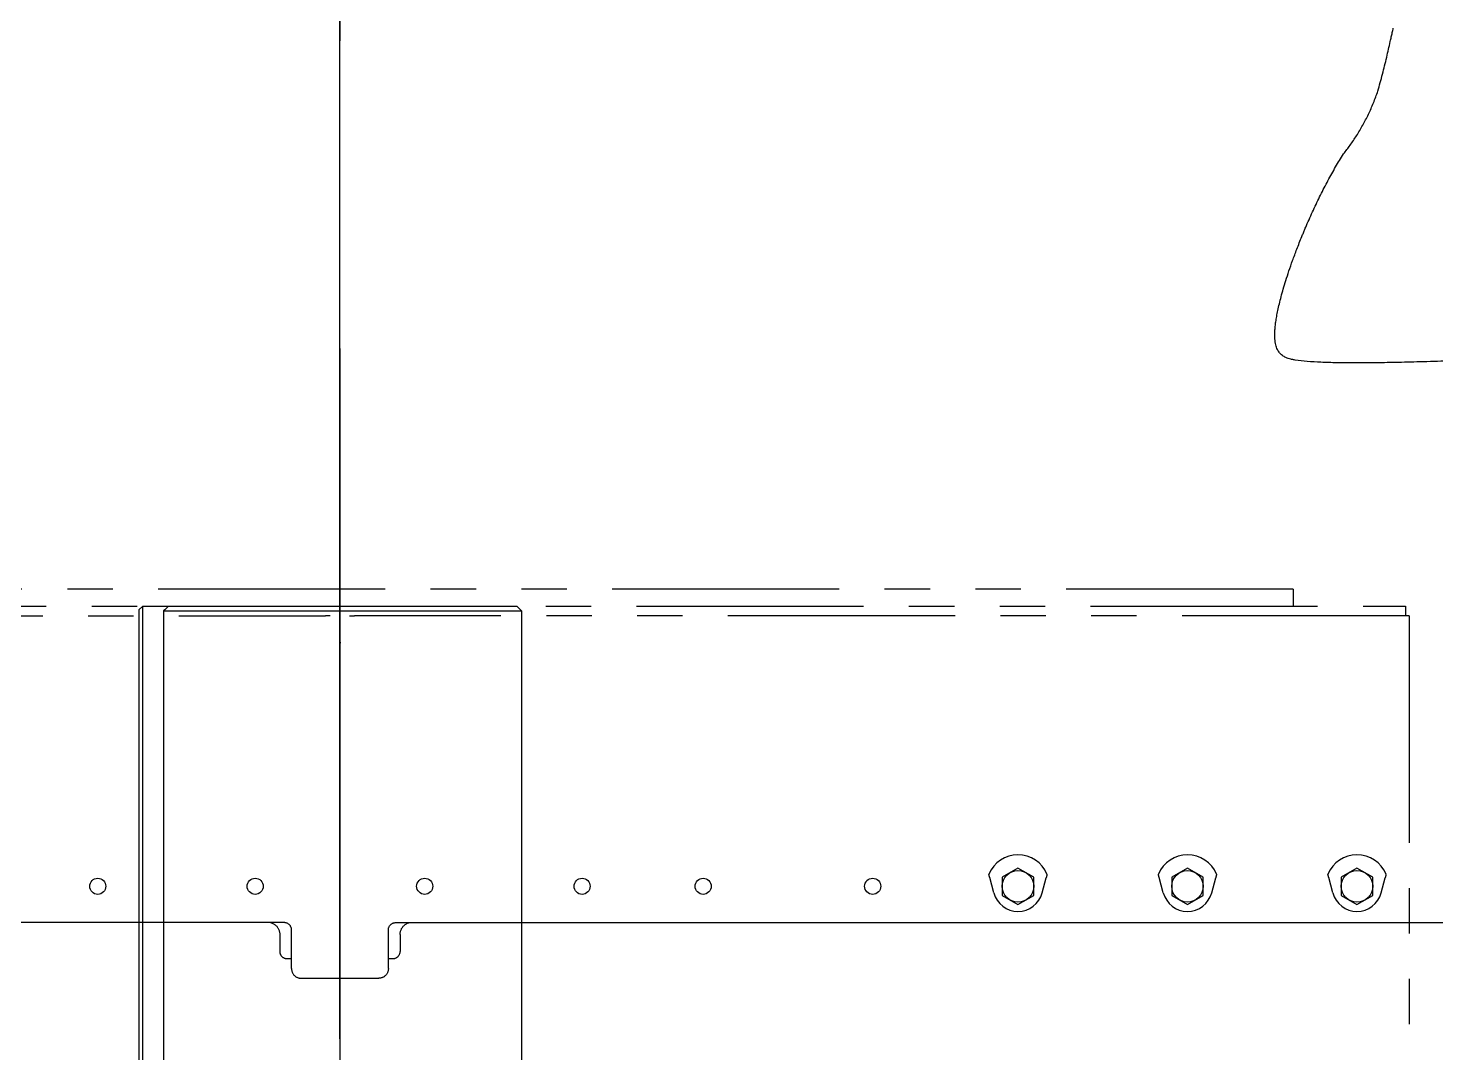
# Model space of a CAD drawing. Header units: millimetres. Extents: x 156850 to 204135, y 56350 to 74150.
# Drawn here: x 174671 to 175253, y 59748 to 60172 of the extents above; entities that cross this region are included whole.
import ezdxf

# ---------------------------------------------------------------- set-up
doc = ezdxf.new("R2010")
doc.units = ezdxf.units.MM
doc.header["$LTSCALE"] = 150
doc.linetypes.add('X-2F-PLAN$0$CENTER', pattern=[2, 1.25, -0.25, 0.25, -0.25])
doc.linetypes.add('X-2F-PLAN$0$PHANTOM2', pattern=[1.25, 0.625, -0.125, 0.125, -0.125, 0.125, -0.125])
doc.layers.add('-----33 Equipment', color=5, linetype='Continuous')

# ---------------------------------------------------------------- blocks, each defined once
blk = doc.blocks.new('X-2F-PLAN$0$A$C73FA2420')
at = {"color": 0, "linetype": 'Continuous'}
for p, q in [((47.98, 861.28), (47.98, 1426.47)), ((43.12, 863.14), (36.12, 863.14)), ((28.98, 858.28), (44.98, 858.28)), ((33.12, 860.14), (33.12, 858.28)), ((24.98, 854.28), (24.98, 822.28)), ((28.98, 818.28), (44.98, 818.28)), ((33.12, 818.28), (33.12, 816.42)), ((47.98, 815.28), (47.98, 250.08)), ((43.12, 813.42), (36.12, 813.42)), ((60.31, 568.27), (66.55, 569.95)), ((59.23, 564.77), (55.48, 558.29)), ((66.73, 564.78), (59.24, 564.78)), ((70.48, 558.29), (66.74, 564.77)), ((55.48, 558.27), (59.23, 551.79)), ((66.74, 551.79), (70.48, 558.27)), ((59.24, 551.78), (66.73, 551.78)), ((60.31, 548.28), (66.54, 546.61)), ((60.31, 498.27), (66.55, 499.95)), ((59.23, 494.77), (55.48, 488.29)), ((66.73, 494.78), (59.24, 494.78)), ((70.48, 488.29), (66.74, 494.77)), ((55.48, 488.27), (59.23, 481.79)), ((66.74, 481.79), (70.48, 488.27)), ((59.24, 481.78), (66.73, 481.78)), ((60.31, 478.28), (66.54, 476.61)), ((59.23, 424.77), (55.48, 418.29)), ((66.73, 424.78), (59.24, 424.78)), ((60.31, 428.27), (66.55, 429.95)), ((70.48, 418.29), (66.74, 424.77)), ((55.48, 418.27), (59.23, 411.79)), ((66.74, 411.79), (70.48, 418.27)), ((59.24, 411.78), (66.73, 411.78)), ((60.31, 408.28), (66.54, 406.61))]:
    blk.add_line(p, q, dxfattribs=at)
at = {"color": 0, "linetype": 'X-2F-PLAN$0$CENTER', "ltscale": 6}
blk.add_line((0, 838.28), (3617.46, 838.28), dxfattribs=at)
at = {"color": 0, "linetype": 'Continuous'}
for centre, radius in [((62.98, 938.28), 3.32), ((62.98, 873.28), 3.32), ((62.98, 803.28), 3.32), ((62.98, 738.28), 3.32), ((62.98, 688.28), 3.32), ((62.98, 618.28), 3.32), ((62.98, 558.28), 6.5), ((62.98, 488.28), 6.5), ((62.98, 418.28), 6.5)]:
    blk.add_circle(centre, radius, dxfattribs=at)
for centre, radius, start, end in [((62.98, 558.28), 13, 292.73585, 67.25024), ((62.98, 558.28), 10.35, 105, 255), ((62.98, 558.28), 7.5, 119.92643, 120.07357), ((62.98, 558.28), 7.5, 59.92643, 60.07357), ((62.98, 558.28), 7.5, 179.92643, 180.07357), ((62.98, 558.28), 7.5, 359.92643, 0.07357), ((62.98, 558.28), 7.5, 239.92643, 240.07357), ((62.98, 558.28), 7.5, 299.92643, 300.07357), ((62.98, 488.28), 13, 292.73585, 67.25024), ((62.98, 488.28), 10.35, 105, 255), ((62.98, 488.28), 7.5, 119.92643, 120.07357), ((62.98, 488.28), 7.5, 59.92643, 60.07357), ((62.98, 488.28), 7.5, 179.92643, 180.07357), ((62.98, 488.28), 7.5, 359.92643, 0.07357), ((62.98, 488.28), 7.5, 239.92643, 240.07357), ((62.98, 488.28), 7.5, 299.92643, 300.07357), ((62.98, 418.28), 13, 292.73585, 67.25024), ((62.98, 418.28), 10.35, 105, 255), ((62.98, 418.28), 7.5, 119.92643, 120.07357), ((62.98, 418.28), 7.5, 59.92643, 60.07357), ((62.98, 418.28), 7.5, 179.92643, 180.07357), ((62.98, 418.28), 7.5, 359.92643, 0.07357), ((62.98, 418.28), 7.5, 239.92643, 240.07357), ((62.98, 418.28), 7.5, 299.92643, 300.07357)]:
    blk.add_arc(centre, radius, start, end, dxfattribs=at)
for points, start_tangent, end_tangent in [([(47.99, 866.97), (47.84, 866.49), (47.63, 865.97), (47.36, 865.48), (47.03, 865.02), (46.66, 864.6), (46.24, 864.23), (45.78, 863.9), (45.29, 863.63), (44.78, 863.42), (44.24, 863.26), (43.68, 863.17), (43.12, 863.14)], (-0.232568, -0.97258), (-1, 0)), ([(36.12, 863.14), (35.73, 863.11), (35.35, 863.04), (34.98, 862.91), (34.62, 862.74), (34.3, 862.52), (34, 862.26), (33.74, 861.96), (33.53, 861.64), (33.35, 861.29), (33.23, 860.91), (33.15, 860.53), (33.12, 860.14)], (-1, 0), (0, -1)), ([(44.98, 858.28), (45.41, 858.31), (45.83, 858.4), (46.23, 858.55), (46.61, 858.75), (46.95, 859.01), (47.25, 859.31), (47.51, 859.65), (47.71, 860.03), (47.86, 860.43), (47.95, 860.85), (47.98, 861.28)], (1, 0), (0, 1)), ([(28.98, 858.28), (28.46, 858.24), (27.95, 858.14), (27.45, 857.97), (26.98, 857.74), (26.55, 857.45), (26.15, 857.11), (25.81, 856.71), (25.52, 856.28), (25.29, 855.81), (25.12, 855.31), (25.02, 854.8), (24.98, 854.28)], (-1, 0), (0, -1)), ([(28.98, 818.28), (28.46, 818.31), (27.95, 818.41), (27.45, 818.58), (26.98, 818.81), (26.55, 819.1), (26.15, 819.45), (25.81, 819.84), (25.52, 820.28), (25.29, 820.75), (25.12, 821.24), (25.02, 821.75), (24.98, 822.28)], (-1, 0), (0, 1)), ([(33.12, 816.42), (33.15, 816.03), (33.23, 815.64), (33.35, 815.27), (33.53, 814.92), (33.74, 814.59), (34, 814.3), (34.3, 814.04), (34.62, 813.82), (34.98, 813.65), (35.35, 813.52), (35.73, 813.44), (36.12, 813.42)], (0, -1), (1, 0)), ([(44.98, 818.28), (45.41, 818.25), (45.83, 818.16), (46.23, 818.01), (46.61, 817.8), (46.95, 817.55), (47.25, 817.24), (47.51, 816.9), (47.71, 816.52), (47.86, 816.12), (47.95, 815.71), (47.98, 815.28)], (1, 0), (0, -1)), ([(43.12, 813.42), (43.68, 813.39), (44.24, 813.29), (44.78, 813.14), (45.29, 812.92), (45.78, 812.65), (46.24, 812.33), (46.66, 811.95), (47.03, 811.54), (47.36, 811.08), (47.63, 810.59), (47.84, 810.07), (47.99, 809.58)], (1, 0), (0.232568, -0.97258)), ([(66.55, 569.95), (66.82, 570.02), (67.07, 570.08), (67.29, 570.13), (67.48, 570.18), (67.63, 570.21), (67.77, 570.24), (67.87, 570.26), (67.94, 570.27), (68.01, 570.27)], (0.965926, 0.258819), (0.922203, -0.386707)), ([(67.98, 546.28), (67.94, 546.29), (67.86, 546.3), (67.76, 546.32), (67.63, 546.34), (67.47, 546.38), (67.28, 546.42), (67.05, 546.48), (66.8, 546.54), (66.54, 546.61)], (-0.999125, -0.04183), (-0.965926, 0.258819)), ([(68.01, 546.29), (67.98, 546.28)], (-0.922296, -0.386483), (-0.999125, -0.04183)), ([(66.55, 499.95), (66.82, 500.02), (67.07, 500.08), (67.29, 500.13), (67.48, 500.18), (67.63, 500.21), (67.77, 500.24), (67.87, 500.26), (67.94, 500.27), (68.01, 500.27)], (0.965926, 0.258819), (0.922203, -0.386707)), ([(67.98, 476.28), (67.94, 476.29), (67.86, 476.3), (67.76, 476.32), (67.63, 476.34), (67.47, 476.38), (67.28, 476.42), (67.05, 476.48), (66.8, 476.54), (66.54, 476.61)], (-0.999125, -0.04183), (-0.965926, 0.258819)), ([(68.01, 476.29), (67.98, 476.28)], (-0.922296, -0.386483), (-0.999125, -0.04183)), ([(280.66, 445.53), (280.96, 446.66), (281.33, 447.6), (281.75, 448.4), (282.21, 449.09), (282.73, 449.69), (283.3, 450.22), (283.96, 450.69), (284.72, 451.12), (285.6, 451.49), (286.62, 451.79), (287.82, 452.03), (289.21, 452.18), (290.73, 452.23), (292.37, 452.19), (294.17, 452.04), (296.16, 451.8), (298.37, 451.44), (300.83, 450.95), (303.53, 450.34), (306.45, 449.6), (309.64, 448.71), (313.19, 447.63), (317.11, 446.36), (321.38, 444.87), (326.1, 443.12), (331.37, 441.04)], (0.215801, 0.976437), (0.925512, -0.378718)), ([(279.95, 380.77), (279.57, 392.26), (279.32, 402.41), (279.19, 411.45), (279.15, 419.46), (279.21, 426.69), (279.39, 433.15), (279.74, 438.86), (280.34, 443.87)], (-0.038624, 0.999254), (0.164025, 0.986456)), ([(280.34, 443.87), (280.44, 444.43), (280.54, 444.98), (280.66, 445.53)], (0.16422, 0.986424), (0.215837, 0.976429)), ([(331.37, 441.04), (332.88, 440.41), (334.39, 439.78), (335.9, 439.13)], (0.925516, -0.378708), (0.918089, -0.396374)), ([(335.9, 439.13), (342.29, 436.28), (348.46, 433.32), (354.4, 430.26), (360.08, 427.09), (365.5, 423.8)], (0.91809, -0.396373), (0.844713, -0.53522)), ([(66.55, 429.95), (66.82, 430.02), (67.07, 430.08), (67.29, 430.13), (67.48, 430.18), (67.63, 430.21), (67.77, 430.24), (67.87, 430.26), (67.94, 430.27), (68.01, 430.27)], (0.965926, 0.258819), (0.922203, -0.386707)), ([(365.5, 423.8), (369.04, 421.11), (372.98, 418.46), (377.28, 415.91), (381.83, 413.56), (386.57, 411.46), (391.4, 409.66)], (0.779073, -0.626933), (0.947424, -0.319982)), ([(391.4, 409.66), (398.43, 407.73), (405.37, 406.01), (411.95, 404.51)], (0.960313, -0.278923), (0.976081, -0.217409)), ([(67.98, 406.28), (67.94, 406.29), (67.86, 406.3), (67.76, 406.32), (67.63, 406.34), (67.47, 406.38), (67.28, 406.42), (67.05, 406.48), (66.8, 406.54), (66.54, 406.61)], (-0.999125, -0.04183), (-0.965926, 0.258819)), ([(68.01, 406.29), (67.98, 406.28)], (-0.922296, -0.386483), (-0.999125, -0.04183)), ([(411.95, 404.51), (413.76, 404.1), (415.58, 403.69), (417.41, 403.29)], (0.976081, -0.217408), (0.976263, -0.216588))]:
    blk.add_spline(points, degree=3, dxfattribs=dict(at, start_tangent=start_tangent, end_tangent=end_tangent))
blk = doc.blocks.new('X-2F-PLAN$0$A$C13F33EB5')
at = {"color": 0, "linetype": 'X-2F-PLAN$0$PHANTOM2'}
for p, q in [((3090.98, 1080.5), (3090.98, 644.99)), ((3094.98, 1079), (3094.98, 199)), ((3101.98, 245.3), (3101.98, 1032.7)), ((3090.98, 644.5), (3090.98, 644.99)), ((3090.98, 643), (3090.98, 644.5)), ((3079.98, 639.3), (3079.98, 638.7)), ((3090.98, 635), (3090.98, 633.5)), ((3090.98, 633.5), (3090.98, 633.01)), ((3090.98, 197.5), (3090.98, 633.01)), ((3101.98, 245.3), (3094.98, 245.3)), ((3094.98, 199), (3090.98, 199)), ((3090.98, 197.5), (2848.98, 197.5))]:
    blk.add_line(p, q, dxfattribs=at)
at = {"color": 0, "linetype": 'Continuous'}
for p, q in [((3093.38, 722), (2866.58, 722)), ((3093.38, 722), (3094.98, 720.4)), ((2864.98, 720.4), (3094.98, 720.4)), ((3094.98, 720.4), (3094.98, 709.75)), ((3092.98, 711.81), (2864.98, 711.81)), ((3092.98, 711.81), (3092.98, 564)), ((3094.98, 709.75), (3094.98, 566)), ((3092.98, 564), (2862.94, 564)), ((3094.98, 566), (3092.98, 564))]:
    blk.add_line(p, q, dxfattribs=at)
at = {"color": 0}
blk.add_line((3101.98, 639), (18.2, 639), dxfattribs=at)
at = {"color": 0, "linetype": 'Continuous'}
blk.add_open_spline([(3094.98, 709.75), (3094.31, 710.43), (3093.65, 711.12), (3092.98, 711.81)], degree=3, dxfattribs=at)
blk = doc.blocks.new('X-2F-PLAN$0$zw$C47F')
at = {"layer": '-----33 Equipment', "ltscale": 0.02}
for p, q in [((3183.1, 1686.3), (2844.46, 1686.3)), ((3715.53, 1686.3), (3310.19, 1686.3))]:
    blk.add_line(p, q, dxfattribs=at)
at = {"layer": '-----33 Equipment'}
for name, p in [('X-2F-PLAN$0$A$C73FA2420', (2898.05, 848.02)), ('X-2F-PLAN$0$A$C13F33EB5', (-18.2, 1047.3))]:
    blk.add_blockref(name, p, dxfattribs=at)

msp = doc.modelspace()

# ---------------------------------------------------------------- block references
at = {"layer": '-----33 Equipment', "rotation": 90.00000000000001}
msp.add_blockref('X-2F-PLAN$0$zw$C47F', (176486.3, 56856.22), dxfattribs=at)

doc.saveas('drawing.dxf')
